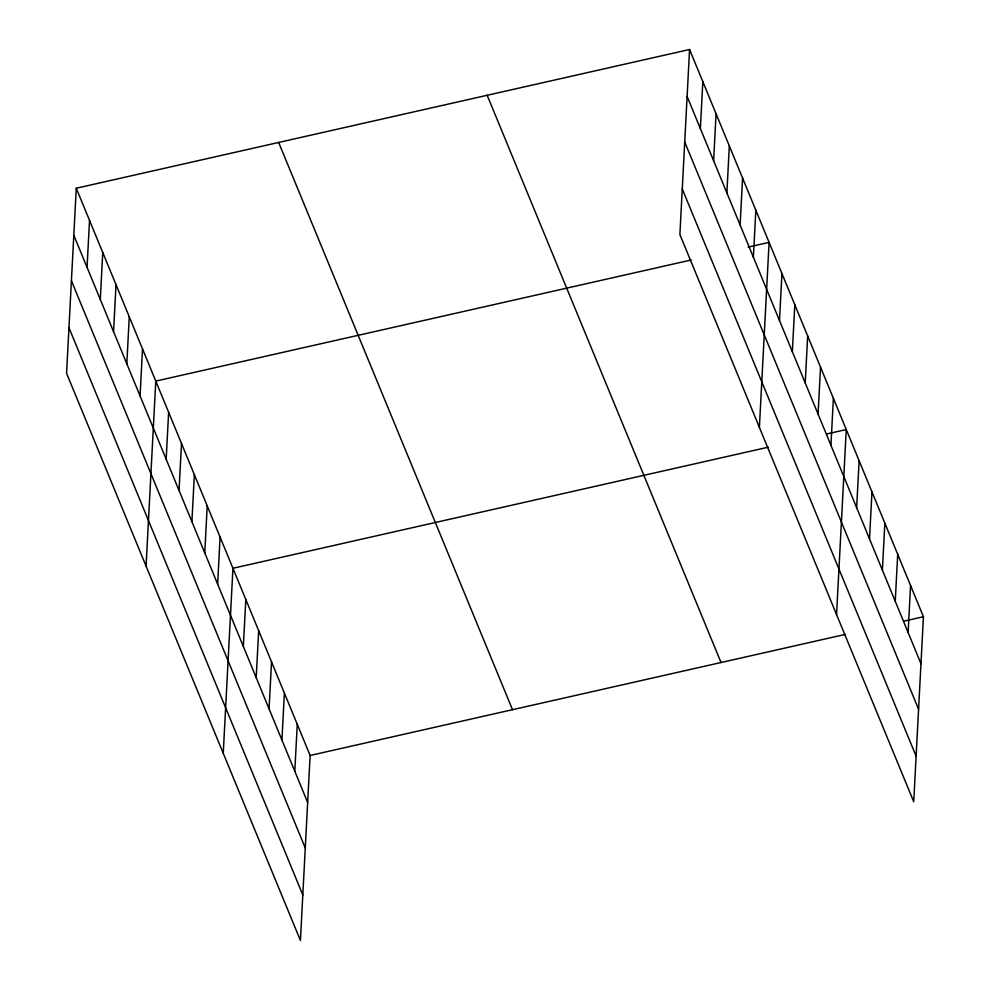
<?xml version="1.0" encoding="UTF-8"?>
<svg xmlns="http://www.w3.org/2000/svg" width="990" height="990" viewBox="0 0 990 990"><rect width="100%" height="100%" fill="white"/><g stroke="black" fill="none" stroke-linecap="round" stroke-linejoin="round"><path stroke-width="1.49" d="M76.267 188.236L66.565 373.267L300.428 940.5L310.118 755.481L76.267 188.236L689.572 49.5L923.435 616.733L913.733 801.764L679.883 234.519L689.572 49.5M87.058 267.362L89.521 220.386M100.299 299.5L102.762 252.524M113.553 331.65L116.016 284.675M126.807 363.788L129.269 316.812M140.06 395.938L142.523 348.963M146.075 566.119L155.776 381.101L691.131 259.999M166.172 459.273L168.634 412.298M179.042 490.471L181.504 443.495M191.899 521.668L194.362 474.693M204.757 552.865L207.219 505.89M217.627 584.063L220.089 537.087M223.245 753.316L232.947 568.285L768.302 447.183M243.342 646.458L245.805 599.495M256.212 677.655L258.675 630.692M269.07 708.852L271.532 661.889M281.927 740.062L284.39 693.087M294.797 771.26L297.26 724.284M700.363 128.613L702.826 81.638M713.617 160.764L716.079 113.788M726.87 192.901L729.333 145.926M740.124 225.052L742.587 178.076M753.378 257.19L755.84 210.214M759.392 427.383L769.094 242.364L748.093 247.104M779.489 320.537L781.952 273.562M792.346 351.735L794.809 304.759M805.216 382.932L807.679 335.957M818.074 414.129L820.537 367.154M830.932 445.327L833.394 398.351M836.562 614.567L846.264 429.549L826.774 433.954M856.659 507.721L859.122 460.746M869.517 538.919L871.98 491.943M882.387 570.116L884.85 523.141M895.245 601.314L897.707 554.338M908.115 632.511L910.565 585.536M310.118 755.481L845.472 634.367M903.944 621.151L923.435 616.733M687.122 96.475L920.972 663.708M684.734 142.028L918.584 709.261M682.271 188.966L916.121 756.199M487.179 95.288L721.042 662.52M278.66 142.461L512.511 709.694M73.805 235.212L307.655 802.457M71.416 280.776L305.267 848.009M68.954 327.702L302.804 894.948"/></g></svg>
